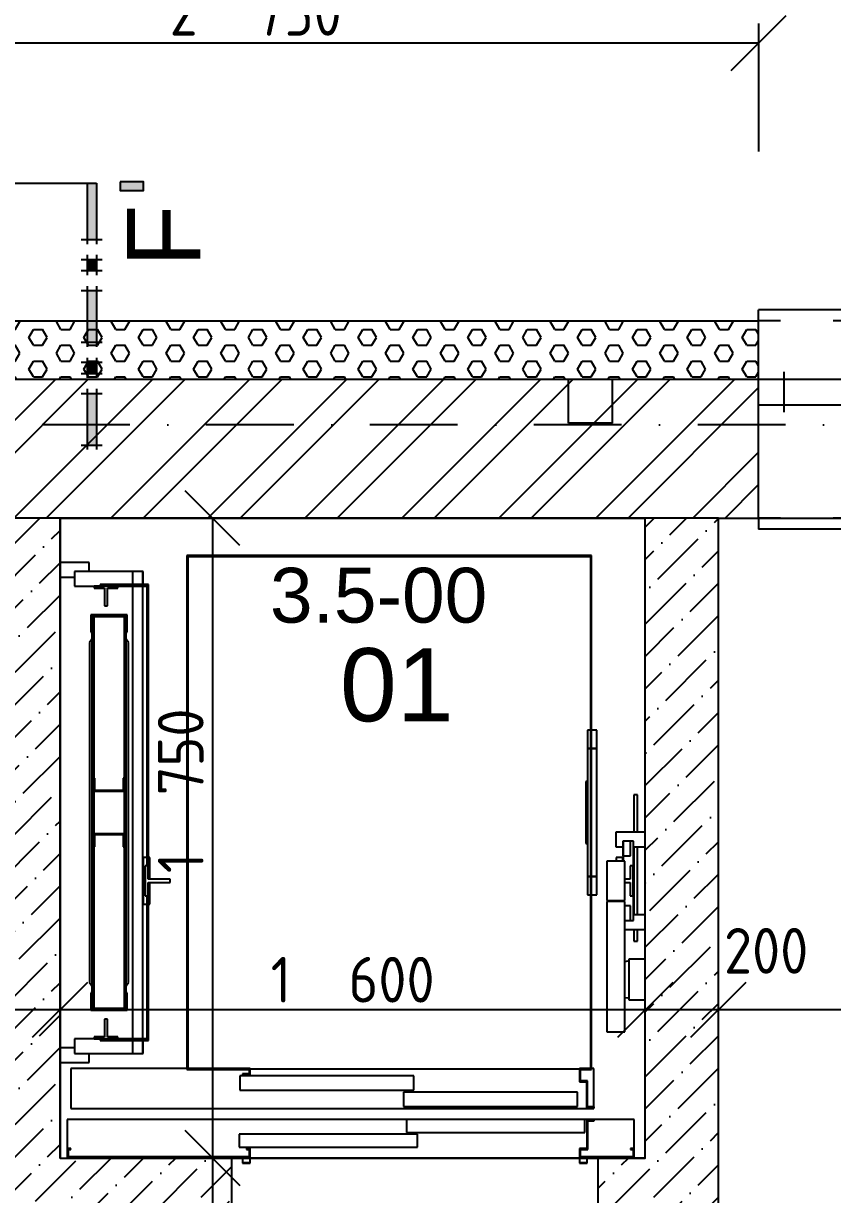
# Model space of a CAD drawing. Extents: x 4511820 to 5180432, y -1526536 to -944957.
# Drawn here: x 5152022 to 5154235, y -1112394 to -1109191 of the extents above; entities that cross this region are included whole.
import ezdxf

# ---------------------------------------------------------------- set-up
doc = ezdxf.new("R2010")
doc.units = 0
doc.header["$MEASUREMENT"] = 0
doc.linetypes.add('ACAD_ISO03W100', pattern=[30, 12, -18])
doc.linetypes.add('BODKOCIARKOVANA_3', pattern=[5.6, 3, -1.3, 0, -1.3])
doc.layers.get('0').update_dxf_attribs({"linetype": 'CONTINUOUS'})
doc.layers.get('Defpoints').update_dxf_attribs({"color": 61, "linetype": 'CONTINUOUS'})
for name, color, linetype in [('KÓTY', 4, 'CONTINUOUS'), ('MÚRY', 1, 'CONTINUOUS'), ('OKNÁ', 143, 'CONTINUOUS'), ('osi', 253, 'CONTINUOUS'), ('Plochy', 41, 'CONTINUOUS'), ('POPIS', 7, 'CONTINUOUS'), ('POZEMOK', 7, 'CONTINUOUS'), ('TENKÁ', 7, 'CONTINUOUS'), ('ŠRAFY', 82, 'CONTINUOUS')]:
    doc.layers.add(name, color=color, linetype=linetype)
doc.styles.add('ARIAL', font='arial.ttf')
doc.styles.add('styl1', font='arial.ttf')
doc.styles.add('STYLE1', font='isocp.shx')
doc.dimstyles.new('STANDARD-50', dxfattribs={"dimtxt": 125, "dimasz": 150, "dimexe": 10, "dimexo": 200, "dimgap": 20, "dimtad": 1, "dimdsep": 46, "dimlunit": 6, "dimtxsty": 'STYLE1', "dimblk1": 'OBLIQUE', "dimblk2": 'OBLIQUE', "dimsah": 1, "dimcen": 2.5, "dimse1": 1, "dimse2": 1, "dimadec": 0, "dimazin": 0, "dimtfac": 1, "dimtmove": 1, "dimatfit": 3, "dimldrblk": 'OBLIQUE', "dimfxl": 1, "dimtolj": 1, "dimtzin": 0, "dimarcsym": 0})
pattern_1 = [(45, (650911.81, 347265.67), (33.1456304, 121.533978), [156.25, -31.25, 0, -31.25])]

# ---------------------------------------------------------------- blocks, each defined once
blk = doc.blocks.new('_OBLIQUE')
at = {"color": 0, "linetype": 'ByBlock'}
blk.add_line((-0.5, -0.5), (0.5, 0.5), dxfattribs=at)
blk = doc.blocks.new('*D12458')
at = {"layer": 'Defpoints', "color": 0}
for p in [(5156282.5, -1108194.5), (5095887.5, -1110164.2), (5156282.5, -1110164.2)]:
    blk.add_point(p, dxfattribs=at)
at = {"layer": 'KÓTY', "color": 0, "lineweight": -2}
blk.add_line((5095887.5, -1108194.5), (5156282.5, -1108194.5), dxfattribs=at)
at = {"layer": 'KÓTY', "color": 0, "linetype": 'ByBlock', "lineweight": -2, "xscale": 150, "yscale": 150, "zscale": 150, "rotation": 180}
blk.add_blockref('_OBLIQUE', (5095887.5, -1108194.5), dxfattribs=at)
at = {"layer": 'KÓTY', "color": 0, "linetype": 'ByBlock', "lineweight": -2, "xscale": 150, "yscale": 150, "zscale": 150}
blk.add_blockref('_OBLIQUE', (5156282.5, -1108194.5), dxfattribs=at)
at = {"layer": 'KÓTY', "color": 0, "insert": (5126085, -1108112), "char_height": 125, "attachment_point": 5, "style": 'STYLE1'}
blk.add_mtext('\\A1;60ﾠ395', dxfattribs=at)
blk = doc.blocks.new('*D12470')
at = {"layer": 'Defpoints', "color": 0}
for p in [(5156157.5, -1107844.5), (5151417.5, -1110289.2), (5156157.5, -1110289.2)]:
    blk.add_point(p, dxfattribs=at)
at = {"layer": 'KÓTY', "color": 0, "lineweight": -2}
blk.add_line((5151417.5, -1107844.5), (5156157.5, -1107844.5), dxfattribs=at)
at = {"layer": 'KÓTY', "color": 0, "linetype": 'ByBlock', "lineweight": -2, "xscale": 150, "yscale": 150, "zscale": 150, "rotation": 180}
blk.add_blockref('_OBLIQUE', (5151417.5, -1107844.5), dxfattribs=at)
at = {"layer": 'KÓTY', "color": 0, "linetype": 'ByBlock', "lineweight": -2, "xscale": 150, "yscale": 150, "zscale": 150}
blk.add_blockref('_OBLIQUE', (5156157.5, -1107844.5), dxfattribs=at)
at = {"layer": 'KÓTY', "color": 0, "insert": (5153787.5, -1107762), "char_height": 125, "attachment_point": 5, "style": 'STYLE1'}
blk.add_mtext('\\A1;4ﾠ740', dxfattribs=at)
blk = doc.blocks.new('*D12503')
at = {"layer": 'Defpoints', "color": 0}
for p in [(5154032.5, -1108894.5), (5151907.5, -1110164.2), (5154032.5, -1110164.2)]:
    blk.add_point(p, dxfattribs=at)
at = {"layer": 'KÓTY', "color": 0, "lineweight": -2}
blk.add_line((5151907.5, -1108894.5), (5154032.5, -1108894.5), dxfattribs=at)
at = {"layer": 'KÓTY', "color": 0, "linetype": 'ByBlock', "lineweight": -2, "xscale": 150, "yscale": 150, "zscale": 150, "rotation": 180}
blk.add_blockref('_OBLIQUE', (5151907.5, -1108894.5), dxfattribs=at)
at = {"layer": 'KÓTY', "color": 0, "linetype": 'ByBlock', "lineweight": -2, "xscale": 150, "yscale": 150, "zscale": 150}
blk.add_blockref('_OBLIQUE', (5154032.5, -1108894.5), dxfattribs=at)
at = {"layer": 'KÓTY', "color": 0, "insert": (5152970, -1108812), "char_height": 125, "attachment_point": 5, "style": 'STYLE1'}
blk.add_mtext('\\A1;2ﾠ125', dxfattribs=at)
blk = doc.blocks.new('*D12504')
at = {"layer": 'Defpoints', "color": 0}
for p in [(5155532.5, -1108894.5), (5154032.5, -1110164.2), (5155532.5, -1110164.2)]:
    blk.add_point(p, dxfattribs=at)
at = {"layer": 'KÓTY', "color": 0, "lineweight": -2}
blk.add_line((5154032.5, -1108894.5), (5155532.5, -1108894.5), dxfattribs=at)
at = {"layer": 'KÓTY', "color": 0, "linetype": 'ByBlock', "lineweight": -2, "xscale": 150, "yscale": 150, "zscale": 150, "rotation": 180}
blk.add_blockref('_OBLIQUE', (5154032.5, -1108894.5), dxfattribs=at)
at = {"layer": 'KÓTY', "color": 0, "linetype": 'ByBlock', "lineweight": -2, "xscale": 150, "yscale": 150, "zscale": 150}
blk.add_blockref('_OBLIQUE', (5155532.5, -1108894.5), dxfattribs=at)
at = {"layer": 'KÓTY', "color": 0, "insert": (5154782.5, -1108812), "char_height": 125, "attachment_point": 5, "style": 'STYLE1'}
blk.add_mtext('\\A1;1ﾠ500', dxfattribs=at)
blk = doc.blocks.new('*D12507')
at = {"layer": 'Defpoints', "color": 0}
for p in [(5156282.5, -1108544.5), (5122812.5, -1110004.2), (5156282.5, -1110164.2)]:
    blk.add_point(p, dxfattribs=at)
at = {"layer": 'KÓTY', "color": 0, "lineweight": -2}
blk.add_line((5122812.5, -1108544.5), (5156282.5, -1108544.5), dxfattribs=at)
at = {"layer": 'KÓTY', "color": 0, "linetype": 'ByBlock', "lineweight": -2, "xscale": 150, "yscale": 150, "zscale": 150, "rotation": 180}
blk.add_blockref('_OBLIQUE', (5122812.5, -1108544.5), dxfattribs=at)
at = {"layer": 'KÓTY', "color": 0, "linetype": 'ByBlock', "lineweight": -2, "xscale": 150, "yscale": 150, "zscale": 150}
blk.add_blockref('_OBLIQUE', (5156282.5, -1108544.5), dxfattribs=at)
at = {"layer": 'KÓTY', "color": 0, "insert": (5139547.5, -1108462), "char_height": 125, "attachment_point": 5, "style": 'STYLE1'}
blk.add_mtext('\\A1;33ﾠ470', dxfattribs=at)
blk = doc.blocks.new('*D12606')
at = {"layer": 'Defpoints', "color": 0}
for p in [(5155902.5, -1107494.5), (5149622.5, -1110544.2), (5155902.5, -1110544.2)]:
    blk.add_point(p, dxfattribs=at)
at = {"layer": 'KÓTY', "color": 0, "lineweight": -2}
blk.add_line((5149622.5, -1107494.5), (5155902.5, -1107494.5), dxfattribs=at)
at = {"layer": 'KÓTY', "color": 0, "linetype": 'ByBlock', "lineweight": -2, "xscale": 150, "yscale": 150, "zscale": 150, "rotation": 180}
blk.add_blockref('_OBLIQUE', (5149622.5, -1107494.5), dxfattribs=at)
at = {"layer": 'KÓTY', "color": 0, "linetype": 'ByBlock', "lineweight": -2, "xscale": 150, "yscale": 150, "zscale": 150}
blk.add_blockref('_OBLIQUE', (5155902.5, -1107494.5), dxfattribs=at)
at = {"layer": 'KÓTY', "color": 0, "insert": (5152762.5, -1107412), "char_height": 125, "attachment_point": 5, "style": 'STYLE1'}
blk.add_mtext('\\A1;6ﾠ280', dxfattribs=at)
blk = doc.blocks.new('*D17478')
at = {"layer": 'Defpoints', "color": 0}
for p in [(5153922.5, -1111889), (5153922.5, -1111889), (5155902.5, -1111889)]:
    blk.add_point(p, dxfattribs=at)
at = {"layer": 'KÓTY', "color": 0, "lineweight": -2}
blk.add_line((5155902.5, -1111889), (5153922.5, -1111889), dxfattribs=at)
at = {"layer": 'KÓTY', "color": 0, "linetype": 'ByBlock', "lineweight": -2, "xscale": 150, "yscale": 150, "zscale": 150, "rotation": 180}
blk.add_blockref('_OBLIQUE', (5153922.5, -1111889), dxfattribs=at)
at = {"layer": 'KÓTY', "color": 0, "linetype": 'ByBlock', "lineweight": -2, "xscale": 150, "yscale": 150, "zscale": 150}
blk.add_blockref('_OBLIQUE', (5155902.5, -1111889), dxfattribs=at)
at = {"layer": 'KÓTY', "color": 0, "insert": (5154912.5, -1111806.5), "char_height": 125, "attachment_point": 5, "style": 'STYLE1'}
blk.add_mtext('\\A1;1ﾠ980', dxfattribs=at)
blk = doc.blocks.new('*D17479')
at = {"layer": 'Defpoints', "color": 0}
for p in [(5153722.5, -1111889), (5153722.5, -1111889), (5153922.5, -1111889)]:
    blk.add_point(p, dxfattribs=at)
at = {"layer": 'KÓTY', "color": 0, "lineweight": -2}
blk.add_line((5153922.5, -1111889), (5153722.5, -1111889), dxfattribs=at)
at = {"layer": 'KÓTY', "color": 0, "linetype": 'ByBlock', "lineweight": -2, "xscale": 150, "yscale": 150, "zscale": 150, "rotation": 180}
blk.add_blockref('_OBLIQUE', (5153722.5, -1111889), dxfattribs=at)
at = {"layer": 'KÓTY', "color": 0, "linetype": 'ByBlock', "lineweight": -2, "xscale": 150, "yscale": 150, "zscale": 150}
blk.add_blockref('_OBLIQUE', (5153922.5, -1111889), dxfattribs=at)
at = {"layer": 'KÓTY', "color": 0, "insert": (5154053, -1111727.5), "char_height": 125, "attachment_point": 5, "style": 'STYLE1'}
blk.add_mtext('\\A1;200', dxfattribs=at)
blk = doc.blocks.new('*D17480')
at = {"layer": 'Defpoints', "color": 0}
for p in [(5152122.5, -1111889), (5152122.5, -1111889), (5153722.5, -1111889)]:
    blk.add_point(p, dxfattribs=at)
at = {"layer": 'KÓTY', "color": 0, "lineweight": -2}
blk.add_line((5153722.5, -1111889), (5152122.5, -1111889), dxfattribs=at)
at = {"layer": 'KÓTY', "color": 0, "linetype": 'ByBlock', "lineweight": -2, "xscale": 150, "yscale": 150, "zscale": 150, "rotation": 180}
blk.add_blockref('_OBLIQUE', (5152122.5, -1111889), dxfattribs=at)
at = {"layer": 'KÓTY', "color": 0, "linetype": 'ByBlock', "lineweight": -2, "xscale": 150, "yscale": 150, "zscale": 150}
blk.add_blockref('_OBLIQUE', (5153722.5, -1111889), dxfattribs=at)
at = {"layer": 'KÓTY', "color": 0, "insert": (5152922.5, -1111806.5), "char_height": 125, "attachment_point": 5, "style": 'STYLE1'}
blk.add_mtext('\\A1;1ﾠ600', dxfattribs=at)
blk = doc.blocks.new('*D17481')
at = {"layer": 'Defpoints', "color": 0}
for p in [(5151922.5, -1111889), (5151922.5, -1111889), (5152122.5, -1111889)]:
    blk.add_point(p, dxfattribs=at)
at = {"layer": 'KÓTY', "color": 0, "lineweight": -2}
blk.add_line((5152122.5, -1111889), (5151922.5, -1111889), dxfattribs=at)
at = {"layer": 'KÓTY', "color": 0, "linetype": 'ByBlock', "lineweight": -2, "xscale": 150, "yscale": 150, "zscale": 150, "rotation": 180}
blk.add_blockref('_OBLIQUE', (5151922.5, -1111889), dxfattribs=at)
at = {"layer": 'KÓTY', "color": 0, "linetype": 'ByBlock', "lineweight": -2, "xscale": 150, "yscale": 150, "zscale": 150}
blk.add_blockref('_OBLIQUE', (5152122.5, -1111889), dxfattribs=at)
at = {"layer": 'KÓTY', "color": 0, "insert": (5151781, -1111773), "char_height": 125, "attachment_point": 5, "style": 'STYLE1'}
blk.add_mtext('\\A1;200', dxfattribs=at)
blk = doc.blocks.new('*D17964')
at = {"layer": 'Defpoints', "color": 0}
for p in [(5152312.5, -1110544.2), (5152312.5, -1112294.2), (5152539.5, -1112294.2)]:
    blk.add_point(p, dxfattribs=at)
at = {"layer": 'KÓTY', "color": 0, "lineweight": -2}
blk.add_line((5152539.5, -1110544.2), (5152539.5, -1112294.2), dxfattribs=at)
at = {"layer": 'KÓTY', "color": 0, "linetype": 'ByBlock', "lineweight": -2, "xscale": 150, "yscale": 150, "zscale": 150}
for p, rotation in [((5152539.5, -1110544.2), 90), ((5152539.5, -1112294.2), 270)]:
    blk.add_blockref('_OBLIQUE', p, dxfattribs=dict(at, rotation=rotation))
at = {"layer": 'KÓTY', "color": 0, "insert": (5152452.5, -1111290), "char_height": 125, "attachment_point": 5, "rotation": 90, "style": 'STYLE1'}
blk.add_mtext('\\A1;1ﾠ750', dxfattribs=at)
blk = doc.blocks.new('*D17965')
at = {"layer": 'Defpoints', "color": 0}
for p in [(5152312.5, -1112294.2), (5152312.5, -1112494.2), (5152539.5, -1112494.2)]:
    blk.add_point(p, dxfattribs=at)
at = {"layer": 'KÓTY', "color": 0, "lineweight": -2}
blk.add_line((5152539.5, -1112294.2), (5152539.5, -1112494.2), dxfattribs=at)
at = {"layer": 'KÓTY', "color": 0, "linetype": 'ByBlock', "lineweight": -2, "xscale": 150, "yscale": 150, "zscale": 150}
for p, rotation in [((5152539.5, -1112294.2), 90), ((5152539.5, -1112494.2), 270)]:
    blk.add_blockref('_OBLIQUE', p, dxfattribs=dict(at, rotation=rotation))
at = {"layer": 'KÓTY', "color": 0, "insert": (5152427.5, -1112644), "char_height": 125, "attachment_point": 5, "rotation": 90, "style": 'STYLE1'}
blk.add_mtext('\\A1;200', dxfattribs=at)
blk = doc.blocks.new('*D45417')
at = {"layer": 'Defpoints', "color": 0}
for p in [(5154032.5, -1109244.5), (5151282.5, -1110164.2), (5154032.5, -1110164.2)]:
    blk.add_point(p, dxfattribs=at)
at = {"layer": 'KÓTY', "color": 0, "lineweight": -2}
blk.add_line((5151282.5, -1109244.5), (5154032.5, -1109244.5), dxfattribs=at)
at = {"layer": 'KÓTY', "color": 0, "linetype": 'ByBlock', "lineweight": -2, "xscale": 150, "yscale": 150, "zscale": 150, "rotation": 180}
blk.add_blockref('_OBLIQUE', (5151282.5, -1109244.5), dxfattribs=at)
at = {"layer": 'KÓTY', "color": 0, "linetype": 'ByBlock', "lineweight": -2, "xscale": 150, "yscale": 150, "zscale": 150}
blk.add_blockref('_OBLIQUE', (5154032.5, -1109244.5), dxfattribs=at)
at = {"layer": 'KÓTY', "color": 0, "insert": (5152657.5, -1109162), "char_height": 125, "attachment_point": 5, "style": 'STYLE1'}
blk.add_mtext('\\A1;2ﾠ750', dxfattribs=at)

msp = doc.modelspace()

# ---------------------------------------------------------------- hatches: boundary and pattern name
at = {"layer": 'TENKÁ'}
h = msp.add_hatch(color=256, dxfattribs=at)
h.dxf.hatch_style = 1
h.paths.add_polyline_path([(5152222.5, -1109781.874), (5152222.5, -1109628.249), (5152196.625, -1109628.249), (5152196.625, -1109781.874)])
h = msp.add_hatch(color=256, dxfattribs=at)
h.dxf.hatch_style = 1
h.paths.add_polyline_path([(5152222.5, -1109781.874), (5152222.5, -1109628.249), (5152196.625, -1109628.249), (5152196.625, -1109781.874)])
h = msp.add_hatch(color=256, dxfattribs=at)
h.dxf.hatch_style = 1
h.paths.add_polyline_path([(5152287.375, -1109647.624), (5152351, -1109647.624), (5152351, -1109623.999), (5152287.375, -1109623.999)])
h = msp.add_hatch(color=256, dxfattribs=at)
h.dxf.hatch_style = 1
h.paths.add_polyline_path([(5152287.375, -1109647.624), (5152351, -1109647.624), (5152351, -1109623.999), (5152287.375, -1109623.999)])
h = msp.add_hatch(color=256, dxfattribs=at)
h.dxf.hatch_style = 1
h.paths.add_polyline_path([(5152222.5, -1109836.749), (5152196.625, -1109836.749), (5152196.625, -1109866.999), (5152222.5, -1109866.999)])
h = msp.add_hatch(color=256, dxfattribs=at)
h.dxf.hatch_style = 1
h.paths.add_polyline_path([(5152222.5, -1109836.749), (5152196.625, -1109836.749), (5152196.625, -1109866.999), (5152222.5, -1109866.999)])
h = msp.add_hatch(color=256, dxfattribs=at)
h.dxf.hatch_style = 1
h.paths.add_polyline_path([(5152222.5, -1110062.999), (5152222.5, -1109921.874), (5152196.625, -1109921.874), (5152196.625, -1110062.999)])
h = msp.add_hatch(color=256, dxfattribs=at)
h.dxf.hatch_style = 1
h.paths.add_polyline_path([(5152222.5, -1110062.999), (5152222.5, -1109921.874), (5152196.625, -1109921.874), (5152196.625, -1110062.999)])
h = msp.add_hatch(color=256, dxfattribs=at)
h.dxf.hatch_style = 1
h.paths.add_polyline_path([(5152222.5, -1110117.874), (5152196.625, -1110117.874), (5152196.625, -1110148.124), (5152222.5, -1110148.124)])
h = msp.add_hatch(color=256, dxfattribs=at)
h.dxf.hatch_style = 1
h.paths.add_polyline_path([(5152222.5, -1110117.874), (5152196.625, -1110117.874), (5152196.625, -1110148.124), (5152222.5, -1110148.124)])
h = msp.add_hatch(color=256, dxfattribs=at)
h.dxf.hatch_style = 1
h.paths.add_polyline_path([(5152222.5, -1110202.999), (5152196.625, -1110202.999), (5152196.625, -1110344.124), (5152222.5, -1110344.124)])
h = msp.add_hatch(color=256, dxfattribs=at)
h.dxf.hatch_style = 1
h.paths.add_polyline_path([(5152222.5, -1110202.999), (5152196.625, -1110202.999), (5152196.625, -1110344.124), (5152222.5, -1110344.124)])
at = {"layer": 'ŠRAFY'}
h = msp.add_hatch(dxfattribs=at)
h.set_pattern_fill('HEX', color=256, scale=200)
h.paths.add_polyline_path([(5151907.5, -1110164.191), (5153512.5, -1110164.191), (5153632.5, -1110164.191), (5154032.5, -1110164.191), (5154032.5, -1110004.191), (5151907.5, -1110004.191)])
h = msp.add_hatch(dxfattribs=at)
h.set_pattern_fill('ANSI32', color=256, scale=500)
h.set_pattern_definition([(45, (584112, 91563.12), (-132.5825215, 132.5825215), []), (45, (584200.39, 91563.12), (-132.5825215, 132.5825215), [])])
h.paths.add_polyline_path([(5151922.5, -1110544.191), (5152122.5, -1110544.191), (5153722.5, -1110544.191), (5153922.5, -1110544.191), (5154032.5, -1110544.191), (5154032.5, -1110234.191), (5154032.5, -1110164.191), (5151907.5, -1110164.191), (5151907.5, -1110234.191), (5151907.5, -1110544.191)])
h = msp.add_hatch(dxfattribs=at)
h.set_pattern_fill('ANSI36', color=256, scale=500)
h.set_pattern_definition(pattern_1)
h.paths.add_polyline_path([(5152592.5, -1112494.191), (5152592.5, -1112294.191), (5152142.5, -1112294.191), (5152122.5, -1112294.191), (5152122.5, -1112033.191), (5152122.5, -1111993.191), (5152122.5, -1110705.191), (5152122.5, -1110665.191), (5152122.5, -1110544.191), (5151922.5, -1110544.191), (5151922.5, -1111644.191), (5151922.5, -1111924.191), (5151922.5, -1112204.191), (5151922.5, -1112233.799), (5151922.5, -1112268.44), (5151922.5, -1112484.191), (5151922.5, -1112764.191), (5151922.5, -1113044.191), (5151922.5, -1113324.191), (5151922.5, -1113604.191), (5151922.5, -1113794.191), (5152122.5, -1113794.191), (5152122.5, -1112494.191)])
h = msp.add_hatch(dxfattribs=at)
h.set_pattern_fill('ANSI36', color=256, scale=500)
h.set_pattern_definition(pattern_1)
h.paths.add_polyline_path([(5153592.5, -1112294.191), (5153592.5, -1112494.191), (5153922.5, -1112494.191), (5153922.5, -1110544.191), (5153722.5, -1110544.191), (5153722.5, -1111402.941), (5153722.5, -1111442.941), (5153722.5, -1111629.441), (5153722.5, -1111669.441), (5153722.5, -1111750.691), (5153722.5, -1111861.691), (5153722.5, -1112294.191), (5153692.5, -1112294.191)])

# ---------------------------------------------------------------- linework, layer by layer
at = {"layer": 'KÓTY', "ltscale": 0.25}
msp.add_line((5154032.5, -1109191.097), (5154032.5, -1109541.097), dxfattribs=at)
at = {"layer": 'MÚRY'}
for p, q in [((5151907.5, -1110004.191), (5154032.5, -1110004.191)), ((5154032.5, -1110544.191), (5154032.5, -1110004.191)), ((5152122.5, -1110544.191), (5153722.5, -1110544.191)), ((5152122.5, -1110544.191), (5153722.5, -1110544.191)), ((5152122.5, -1112294.191), (5152122.5, -1110544.191)), ((5153722.5, -1112294.191), (5153722.5, -1110544.191)), ((5153722.5, -1111402.941), (5153722.5, -1110544.191)), ((5153922.5, -1110544.191), (5154032.5, -1110544.191)), ((5153922.5, -1112494.191), (5153922.5, -1110544.191)), ((5152122.5, -1112294.191), (5152592.5, -1112294.191)), ((5152592.5, -1112494.191), (5152592.5, -1112294.191)), ((5153722.5, -1112294.191), (5153592.5, -1112294.191)), ((5153592.5, -1112294.191), (5153592.5, -1112494.191))]:
    msp.add_line(p, q, dxfattribs=at)
at = {"layer": 'OKNÁ', "ltscale": 0.25}
for p, q in [((5154102.5, -1110254.191), (5154102.5, -1110144.191)), ((5154102.5, -1110254.191), (5154102.5, -1110144.191)), ((5154032.5, -1110164.191), (5155532.5, -1110164.191)), ((5154032.5, -1110234.191), (5155532.5, -1110234.191))]:
    msp.add_line(p, q, dxfattribs=at)
at = {"layer": 'osi', "linetype": 'BODKOCIARKOVANA_3', "ltscale": 80}
msp.add_line((5157242.5, -1110289.191), (5093572.5, -1110289.191), dxfattribs=at)
at = {"layer": 'Plochy'}
for points in [[(5149272.5, -1116824.191), (5149272.5, -1121114.191), (5147672.5, -1121114.191), (5147672.5, -1115254.191), (5149622.5, -1115254.191), (5149622.5, -1113604.191), (5151922.5, -1113604.191), (5151922.5, -1113794.191), (5152122.5, -1113794.191), (5152122.5, -1112494.191), (5153922.5, -1112494.191), (5153922.5, -1110544.191), (5155902.5, -1110544.191), (5155902.5, -1114824.191), (5153787.5, -1114824.191), (5153787.5, -1116824.191)], [(5153722.5, -1110544.191), (5152122.5, -1110544.191), (5152122.5, -1112294.191), (5153722.5, -1112294.191)]]:
    msp.add_lwpolyline(points, close=True, dxfattribs=at)
at = {"layer": 'POZEMOK'}
for p, q in [((5152202.5, -1110665.191), (5152122.5, -1110665.191)), ((5152202.5, -1110690.191), (5152202.5, -1110665.191)), ((5152162.5, -1110690.191), (5152162.5, -1110730.191)), ((5152350.25, -1110690.191), (5152162.5, -1110690.191)), ((5152349.25, -1110690.191), (5152320.25, -1110690.191)), ((5152320.25, -1110690.191), (5152320.25, -1110725.191)), ((5152349.25, -1110725.191), (5152349.25, -1110690.191)), ((5152350.25, -1110725.191), (5152350.25, -1110690.191)), ((5152122.5, -1110705.191), (5152162.5, -1110705.191)), ((5152162.5, -1110730.191), (5152232.5, -1110730.191)), ((5152215.75, -1110730.191), (5152215.75, -1110735.991)), ((5152280.75, -1110730.191), (5152215.75, -1110730.191)), ((5152215.75, -1110735.991), (5152244.25, -1110735.991)), ((5152232.5, -1110725.191), (5152232.5, -1110730.191)), ((5152364.5, -1110725.191), (5152232.5, -1110725.191)), ((5152232.5, -1110730.191), (5152364.5, -1110730.191)), ((5152244.25, -1110735.991), (5152244.25, -1110784.191)), ((5152252.25, -1110784.191), (5152252.25, -1110735.991)), ((5152252.25, -1110735.991), (5152280.75, -1110735.991)), ((5152280.75, -1110735.991), (5152280.75, -1110730.191)), ((5152320.25, -1110730.191), (5152320.25, -1111968.191)), ((5152349.25, -1111968.191), (5152349.25, -1110730.191)), ((5152364.5, -1110730.191), (5152359.5, -1110730.191)), ((5152359.5, -1110730.191), (5152359.5, -1111495.191)), ((5152364.5, -1110730.191), (5152364.5, -1110725.191)), ((5152364.5, -1111531.691), (5152364.5, -1110730.191)), ((5152244.25, -1110784.191), (5152252.25, -1110784.191)), ((5152306.5, -1110808.191), (5152206.5, -1110808.191)), ((5152206.5, -1110808.191), (5152206.5, -1110856.191)), ((5152209.5, -1110811.191), (5152209.5, -1110814.191)), ((5152209.5, -1110811.191), (5152209.5, -1110814.191)), ((5152209.5, -1110811.191), (5152303.5, -1110811.191)), ((5152209.5, -1110856.191), (5152209.5, -1110811.191)), ((5152215.5, -1110814.191), (5152209.5, -1110814.191)), ((5152209.5, -1110814.191), (5152209.5, -1111256.691)), ((5152215.5, -1110814.191), (5152215.5, -1110811.191)), ((5152215.5, -1110814.191), (5152215.5, -1110811.191)), ((5152297.5, -1110814.191), (5152215.5, -1110814.191)), ((5152215.5, -1111256.691), (5152215.5, -1110814.191)), ((5152218, -1110814.191), (5152218, -1110811.191)), ((5152218, -1110811.191), (5152218, -1110814.191)), ((5152295, -1110814.191), (5152295, -1110811.191)), ((5152295, -1110811.191), (5152295, -1110814.191)), ((5152303.5, -1110814.191), (5152297.5, -1110814.191)), ((5152297.5, -1110814.191), (5152297.5, -1111256.691)), ((5152298, -1110814.191), (5152298, -1110811.191)), ((5152303.5, -1110811.191), (5152303.5, -1110856.191)), ((5152303.5, -1111256.691), (5152303.5, -1110814.191)), ((5152306.5, -1110856.191), (5152306.5, -1110808.191)), ((5152206.5, -1110856.191), (5152209.5, -1110856.191)), ((5152303.5, -1110856.191), (5152306.5, -1110856.191)), ((5152209.5, -1110875.191), (5152203.5, -1110884.191)), ((5152203.5, -1110884.191), (5152203.5, -1111814.191)), ((5152309.5, -1110884.191), (5152303.5, -1110875.191)), ((5152309.5, -1111814.191), (5152309.5, -1110884.191)), ((5153565, -1111124.191), (5153565, -1111174.191)), ((5153572.5, -1111124.191), (5153565, -1111124.191)), ((5153590, -1111124.191), (5153575.5, -1111124.191)), ((5153590, -1111174.191), (5153590, -1111124.191)), ((5153565, -1111174.191), (5153565, -1111524.191)), ((5153572.5, -1111174.191), (5153565, -1111174.191)), ((5153565, -1111174.191), (5153572.5, -1111174.191)), ((5153590, -1111174.191), (5153575.5, -1111174.191)), ((5153575.5, -1111174.191), (5153590, -1111174.191)), ((5153590, -1111524.191), (5153590, -1111174.191)), ((5152215.5, -1111256.691), (5152209.5, -1111256.691)), ((5152209.5, -1111256.691), (5152209.5, -1111290.691)), ((5152215.5, -1111255.691), (5152215.5, -1111290.691)), ((5152217.5, -1111255.691), (5152215.5, -1111255.691)), ((5152215.5, -1111290.691), (5152215.5, -1111256.691)), ((5152217.5, -1111288.691), (5152217.5, -1111255.691)), ((5152295.5, -1111255.691), (5152295.5, -1111288.691)), ((5152297.5, -1111255.691), (5152295.5, -1111255.691)), ((5152297.5, -1111290.691), (5152297.5, -1111255.691)), ((5152303.5, -1111256.691), (5152297.5, -1111256.691)), ((5152297.5, -1111256.691), (5152297.5, -1111290.691)), ((5152303.5, -1111290.691), (5152303.5, -1111256.691)), ((5153560, -1111264.191), (5153560, -1111274.191)), ((5153565, -1111264.191), (5153560, -1111264.191)), ((5153560, -1111274.191), (5153560, -1111424.191)), ((5153565, -1111274.191), (5153560, -1111274.191)), ((5153565, -1111274.191), (5153565, -1111264.191)), ((5153565, -1111424.191), (5153565, -1111274.191)), ((5152209.5, -1111290.691), (5152215.5, -1111290.691)), ((5152209.5, -1111290.691), (5152209.5, -1111407.691)), ((5152215.5, -1111290.691), (5152297.5, -1111290.691)), ((5152215.5, -1111407.691), (5152215.5, -1111290.691)), ((5152295.5, -1111288.691), (5152217.5, -1111288.691)), ((5152297.5, -1111290.691), (5152297.5, -1111407.691)), ((5152297.5, -1111290.691), (5152303.5, -1111290.691)), ((5152303.5, -1111407.691), (5152303.5, -1111290.691)), ((5153701.625, -1111301.191), (5153691.625, -1111301.191)), ((5153691.625, -1111301.191), (5153691.625, -1111402.941)), ((5153701.625, -1111402.941), (5153701.625, -1111301.191)), ((5152215.5, -1111407.691), (5152209.5, -1111407.691)), ((5152209.5, -1111407.691), (5152209.5, -1111441.691)), ((5152215.5, -1111441.691), (5152215.5, -1111407.691)), ((5152215.5, -1111407.691), (5152215.5, -1111442.691)), ((5152297.5, -1111407.691), (5152215.5, -1111407.691)), ((5152303.5, -1111407.691), (5152297.5, -1111407.691)), ((5152297.5, -1111407.691), (5152297.5, -1111441.691)), ((5152297.5, -1111442.691), (5152297.5, -1111407.691)), ((5152303.5, -1111441.691), (5152303.5, -1111407.691)), ((5153722.5, -1111402.941), (5153642.5, -1111402.941)), ((5153642.5, -1111402.941), (5153642.5, -1111442.941)), ((5152217.5, -1111442.691), (5152217.5, -1111409.691)), ((5152217.5, -1111409.691), (5152295.5, -1111409.691)), ((5152295.5, -1111409.691), (5152295.5, -1111442.691)), ((5153560, -1111424.191), (5153560, -1111434.191)), ((5153560, -1111424.191), (5153565, -1111424.191)), ((5153560, -1111434.191), (5153565, -1111434.191)), ((5153565, -1111434.191), (5153565, -1111424.191)), ((5153682.5, -1111427.941), (5153660.75, -1111427.941)), ((5153660.75, -1111427.941), (5153660.75, -1111467.941)), ((5153690.75, -1111427.941), (5153661.75, -1111427.941)), ((5153661.75, -1111427.941), (5153661.75, -1111482.191)), ((5153682.5, -1111467.941), (5153682.5, -1111427.941)), ((5153690.75, -1111644.441), (5153690.75, -1111427.941)), ((5152209.5, -1111441.691), (5152215.5, -1111441.691)), ((5152209.5, -1111441.691), (5152209.5, -1111884.191)), ((5152215.5, -1111884.191), (5152215.5, -1111441.691)), ((5152215.5, -1111442.691), (5152217.5, -1111442.691)), ((5152295.5, -1111442.691), (5152297.5, -1111442.691)), ((5152297.5, -1111441.691), (5152303.5, -1111441.691)), ((5152297.5, -1111441.691), (5152297.5, -1111884.191)), ((5152303.5, -1111884.191), (5152303.5, -1111441.691)), ((5152359.5, -1111472.191), (5152350.25, -1111472.191)), ((5152350.25, -1111472.191), (5152350.25, -1111600.191)), ((5152368.25, -1111472.191), (5152364.5, -1111472.191)), ((5152368.25, -1111531.691), (5152368.25, -1111472.191)), ((5153642.5, -1111442.941), (5153660.75, -1111442.941)), ((5153660.75, -1111472.191), (5153642.75, -1111472.191)), ((5153642.75, -1111472.191), (5153642.75, -1111482.191)), ((5153660.75, -1111467.941), (5153682.5, -1111467.941)), ((5153660.75, -1111482.191), (5153660.75, -1111472.191)), ((5153690.75, -1111442.941), (5153722.5, -1111442.941)), ((5153691.625, -1111442.941), (5153691.625, -1111629.441)), ((5153701.625, -1111629.441), (5153701.625, -1111442.941)), ((5152363.5, -1111495.191), (5152355.25, -1111495.191)), ((5152355.25, -1111495.191), (5152355.25, -1111577.191)), ((5152363.5, -1111531.691), (5152363.5, -1111495.191)), ((5153667, -1111482.191), (5153617, -1111482.191)), ((5153617, -1111482.191), (5153617, -1111590.191)), ((5153667, -1111590.191), (5153667, -1111482.191)), ((5153689.75, -1111495.191), (5153681.5, -1111495.191)), ((5153681.5, -1111495.191), (5153681.5, -1111531.691)), ((5153689.75, -1111577.191), (5153689.75, -1111495.191)), ((5152423.5, -1111531.691), (5152363.5, -1111531.691)), ((5152423.5, -1111540.691), (5152423.5, -1111531.691)), ((5153565, -1111524.191), (5153565, -1111574.191)), ((5153572.5, -1111524.191), (5153565, -1111524.191)), ((5153565, -1111524.191), (5153572.5, -1111524.191)), ((5153590, -1111524.191), (5153575.5, -1111524.191)), ((5153575.5, -1111524.191), (5153590, -1111524.191)), ((5153590, -1111574.191), (5153590, -1111524.191)), ((5153681.5, -1111531.691), (5153667, -1111531.691)), ((5152363.5, -1111540.691), (5152423.5, -1111540.691)), ((5152363.5, -1111577.191), (5152363.5, -1111540.691)), ((5152364.5, -1111968.191), (5152364.5, -1111540.691)), ((5152368.25, -1111600.191), (5152368.25, -1111540.691)), ((5153667, -1111540.691), (5153681.5, -1111540.691)), ((5153681.5, -1111540.691), (5153681.5, -1111577.191)), ((5153691.625, -1111564.191), (5153690.75, -1111564.191)), ((5153691.625, -1111584.191), (5153691.625, -1111564.191)), ((5152350.25, -1111600.191), (5152359.5, -1111600.191)), ((5152355.25, -1111577.191), (5152363.5, -1111577.191)), ((5152359.5, -1111577.191), (5152359.5, -1111968.191)), ((5152364.5, -1111600.191), (5152368.25, -1111600.191)), ((5153565, -1111574.191), (5153572.5, -1111574.191)), ((5153575.5, -1111574.191), (5153590, -1111574.191)), ((5153617, -1111590.191), (5153667, -1111590.191)), ((5153667, -1111592.191), (5153617, -1111592.191)), ((5153617, -1111592.191), (5153617, -1111949.191)), ((5153620.625, -1111590.191), (5153620.625, -1111592.191)), ((5153625.625, -1111592.191), (5153625.625, -1111590.191)), ((5153636.625, -1111590.191), (5153636.625, -1111592.191)), ((5153641.625, -1111590.191), (5153641.625, -1111592.191)), ((5153642.75, -1111590.191), (5153642.75, -1111592.191)), ((5153660.75, -1111592.191), (5153660.75, -1111590.191)), ((5153661.75, -1111590.191), (5153661.75, -1111592.191)), ((5153667, -1111949.191), (5153667, -1111592.191)), ((5153681.5, -1111577.191), (5153689.75, -1111577.191)), ((5153690.75, -1111584.191), (5153691.625, -1111584.191)), ((5153682.5, -1111604.441), (5153667, -1111604.441)), ((5153682.5, -1111644.441), (5153682.5, -1111604.441)), ((5153691.625, -1111624.191), (5153690.75, -1111624.191)), ((5153722.5, -1111629.441), (5153690.75, -1111629.441)), ((5153691.625, -1111629.441), (5153691.625, -1111624.191)), ((5153667, -1111644.441), (5153690.75, -1111644.441)), ((5153667, -1111644.441), (5153682.5, -1111644.441)), ((5153667, -1111669.441), (5153722.5, -1111669.441)), ((5153691.625, -1111669.441), (5153691.625, -1111701.191)), ((5153701.625, -1111701.191), (5153701.625, -1111669.441)), ((5153691.625, -1111701.191), (5153701.625, -1111701.191)), ((5153673.5, -1111756.191), (5153667, -1111757.484)), ((5153677.5, -1111756.987), (5153673.5, -1111756.191)), ((5153722.5, -1111750.691), (5153677.5, -1111750.691)), ((5153677.5, -1111750.691), (5153677.5, -1111861.691)), ((5152203.5, -1111814.191), (5152209.5, -1111823.191)), ((5152303.5, -1111823.191), (5152309.5, -1111814.191)), ((5152209.5, -1111842.191), (5152206.5, -1111842.191)), ((5152206.5, -1111842.191), (5152206.5, -1111890.191)), ((5152209.5, -1111887.191), (5152209.5, -1111842.191)), ((5152306.5, -1111842.191), (5152303.5, -1111842.191)), ((5152303.5, -1111842.191), (5152303.5, -1111887.191)), ((5152306.5, -1111890.191), (5152306.5, -1111842.191)), ((5153667, -1111854.898), (5153673.5, -1111856.191)), ((5153673.5, -1111856.191), (5153677.5, -1111855.396)), ((5152209.5, -1111884.191), (5152209.5, -1111887.191)), ((5152209.5, -1111884.191), (5152209.5, -1111887.191)), ((5152209.5, -1111884.191), (5152215.5, -1111884.191)), ((5152303.5, -1111887.191), (5152209.5, -1111887.191)), ((5152215.5, -1111887.191), (5152215.5, -1111884.191)), ((5152215.5, -1111887.191), (5152215.5, -1111884.191)), ((5152215.5, -1111884.191), (5152297.5, -1111884.191)), ((5152218, -1111887.191), (5152218, -1111884.191)), ((5152218, -1111884.191), (5152218, -1111887.191)), ((5152295, -1111887.191), (5152295, -1111884.191)), ((5152295, -1111884.191), (5152295, -1111887.191)), ((5152297.5, -1111884.191), (5152303.5, -1111884.191)), ((5152298, -1111887.191), (5152298, -1111884.191)), ((5153677.5, -1111861.691), (5153722.5, -1111861.691)), ((5152206.5, -1111890.191), (5152306.5, -1111890.191)), ((5152252.25, -1111914.191), (5152244.25, -1111914.191)), ((5152244.25, -1111914.191), (5152244.25, -1111962.391)), ((5152252.25, -1111962.391), (5152252.25, -1111914.191)), ((5153617, -1111949.191), (5153667, -1111949.191)), ((5152162.5, -1111968.191), (5152162.5, -1112008.191)), ((5152232.5, -1111968.191), (5152162.5, -1111968.191)), ((5152244.25, -1111962.391), (5152215.75, -1111962.391)), ((5152215.75, -1111962.391), (5152215.75, -1111968.191)), ((5152215.75, -1111968.191), (5152280.75, -1111968.191)), ((5152232.5, -1111968.191), (5152232.5, -1111973.191)), ((5152364.5, -1111968.191), (5152232.5, -1111968.191)), ((5152232.5, -1111973.191), (5152364.5, -1111973.191)), ((5152280.75, -1111962.391), (5152252.25, -1111962.391)), ((5152280.75, -1111968.191), (5152280.75, -1111962.391)), ((5152320.25, -1111973.191), (5152320.25, -1112008.191)), ((5152349.25, -1112008.191), (5152349.25, -1111973.191)), ((5152350.25, -1112008.191), (5152350.25, -1111973.191)), ((5152359.5, -1111968.191), (5152364.5, -1111968.191)), ((5152364.5, -1111973.191), (5152364.5, -1111968.191)), ((5152162.5, -1111993.191), (5152122.5, -1111993.191)), ((5152162.5, -1112008.191), (5152350.25, -1112008.191)), ((5152202.5, -1112033.191), (5152202.5, -1112008.191)), ((5152320.25, -1112008.191), (5152349.25, -1112008.191)), ((5152122.5, -1112033.191), (5152202.5, -1112033.191)), ((5152469.5, -1112049.191), (5152152.5, -1112049.191)), ((5152152.5, -1112049.191), (5152152.5, -1112159.191)), ((5153581.5, -1112049.191), (5153575.5, -1112049.191)), ((5153581.5, -1112154.191), (5153581.5, -1112049.191)), ((5152642.5, -1112050.691), (5153542.5, -1112050.691)), ((5152152.5, -1112159.191), (5153581.5, -1112159.191)), ((5153581.5, -1112159.191), (5153581.5, -1112157.191)), ((5153070.05, -1112189.191), (5152142.5, -1112189.191)), ((5152142.5, -1112189.191), (5152142.5, -1112268.191)), ((5153562.5, -1112189.191), (5153557.45, -1112189.191)), ((5153582.5, -1112189.191), (5153562.5, -1112189.191)), ((5153562.5, -1112189.191), (5153562.5, -1112268.191)), ((5153565.5, -1112192.191), (5153582.5, -1112192.191)), ((5153565.5, -1112271.191), (5153565.5, -1112192.191)), ((5153692.5, -1112189.191), (5153582.5, -1112189.191)), ((5153582.5, -1112192.191), (5153582.5, -1112189.191)), ((5153692.5, -1112268.191), (5153692.5, -1112189.191)), ((5152142.5, -1112268.191), (5152142.5, -1112294.191)), ((5152152.5, -1112268.191), (5152142.5, -1112268.191)), ((5152145.5, -1112291.191), (5152145.5, -1112271.191)), ((5152145.5, -1112271.191), (5152152.5, -1112271.191)), ((5152152.5, -1112271.191), (5152152.5, -1112268.191)), ((5152642.5, -1112268.191), (5152632.5, -1112268.191)), ((5152632.5, -1112268.191), (5152632.5, -1112271.191)), ((5152632.5, -1112271.191), (5152639.5, -1112271.191)), ((5152639.5, -1112271.191), (5152639.5, -1112291.191)), ((5152642.5, -1112294.191), (5152642.5, -1112268.191)), ((5153542.5, -1112268.191), (5153542.5, -1112294.191)), ((5153562.5, -1112268.191), (5153542.5, -1112268.191)), ((5153545.5, -1112291.191), (5153545.5, -1112271.191)), ((5153545.5, -1112271.191), (5153565.5, -1112271.191)), ((5153692.5, -1112268.191), (5153682.5, -1112268.191)), ((5153682.5, -1112268.191), (5153682.5, -1112271.191)), ((5153682.5, -1112271.191), (5153689.5, -1112271.191)), ((5153689.5, -1112271.191), (5153689.5, -1112291.191)), ((5153692.5, -1112294.191), (5153692.5, -1112268.191)), ((5152639.5, -1112291.191), (5152145.5, -1112291.191)), ((5152621.5, -1112294.191), (5152592.5, -1112294.191)), ((5152621.5, -1112294.191), (5152621.5, -1112308.691)), ((5152622.5, -1112307.691), (5152622.5, -1112294.691)), ((5152622.5, -1112294.691), (5152627, -1112294.691)), ((5152627, -1112294.691), (5152627, -1112294.191)), ((5152637, -1112294.191), (5152627, -1112294.191)), ((5152637, -1112294.191), (5152637, -1112294.691)), ((5152637, -1112294.691), (5152641.5, -1112294.691)), ((5152641.5, -1112294.691), (5152641.5, -1112307.691)), ((5152642.5, -1112308.691), (5152642.5, -1112294.191)), ((5152642.5, -1112294.191), (5153542.5, -1112294.191)), ((5153542.5, -1112294.191), (5152642.5, -1112294.191)), ((5153542.5, -1112294.191), (5153542.5, -1112308.691)), ((5153543.5, -1112307.691), (5153543.5, -1112294.691)), ((5153543.5, -1112294.691), (5153548, -1112294.691)), ((5153689.5, -1112291.191), (5153545.5, -1112291.191)), ((5153548, -1112294.691), (5153548, -1112294.191)), ((5153558, -1112294.191), (5153548, -1112294.191)), ((5153558, -1112294.191), (5153558, -1112294.691)), ((5153558, -1112294.691), (5153562.5, -1112294.691)), ((5153562.5, -1112294.691), (5153562.5, -1112307.691)), ((5153563.5, -1112308.691), (5153563.5, -1112294.191)), ((5153592.5, -1112294.191), (5153563.5, -1112294.191)), ((5152621.5, -1112308.691), (5152642.5, -1112308.691)), ((5152641.5, -1112307.691), (5152622.5, -1112307.691)), ((5153542.5, -1112308.691), (5153563.5, -1112308.691)), ((5153562.5, -1112307.691), (5153543.5, -1112307.691))]:
    msp.add_line(p, q, dxfattribs=at)
at = {"layer": 'TENKÁ'}
for p, q in [((5151587.5, -1109628.249), (5152222.5, -1109628.249)), ((5151587.5, -1109628.249), (5152222.5, -1109628.249)), ((5152196.625, -1109628.249), (5152196.625, -1109794.374)), ((5152196.625, -1109628.249), (5152196.625, -1109794.374)), ((5152222.5, -1109628.249), (5152222.5, -1109794.374)), ((5152222.5, -1109628.249), (5152222.5, -1109794.374)), ((5152180.375, -1109781.874), (5152237.375, -1109781.874)), ((5152180.375, -1109781.874), (5152237.375, -1109781.874)), ((5152180.375, -1109836.749), (5152237.375, -1109836.749)), ((5152180.375, -1109836.749), (5152237.375, -1109836.749)), ((5152196.625, -1109824.249), (5152196.625, -1109879.499)), ((5152196.625, -1109824.249), (5152196.625, -1109879.499)), ((5152222.5, -1109824.249), (5152222.5, -1109879.499)), ((5152222.5, -1109824.249), (5152222.5, -1109879.499)), ((5152180.375, -1109866.999), (5152237.375, -1109866.999)), ((5152180.375, -1109866.999), (5152237.375, -1109866.999)), ((5152180.375, -1109921.874), (5152237.375, -1109921.874)), ((5152180.375, -1109921.874), (5152237.375, -1109921.874)), ((5152196.625, -1109909.374), (5152196.625, -1110075.499)), ((5152196.625, -1109909.374), (5152196.625, -1110075.499)), ((5152222.5, -1109909.374), (5152222.5, -1110075.499)), ((5152222.5, -1109909.374), (5152222.5, -1110075.499)), ((5152180.375, -1110062.999), (5152237.375, -1110062.999)), ((5152180.375, -1110062.999), (5152237.375, -1110062.999)), ((5152180.375, -1110117.874), (5152237.375, -1110117.874)), ((5152180.375, -1110117.874), (5152237.375, -1110117.874)), ((5152196.625, -1110105.374), (5152196.625, -1110160.624)), ((5152196.625, -1110105.374), (5152196.625, -1110160.624)), ((5152222.5, -1110105.374), (5152222.5, -1110160.624)), ((5152222.5, -1110105.374), (5152222.5, -1110160.624)), ((5152180.375, -1110148.124), (5152237.375, -1110148.124)), ((5152180.375, -1110148.124), (5152237.375, -1110148.124)), ((5151907.5, -1110164.191), (5154032.5, -1110164.191)), ((5152196.625, -1110190.499), (5152196.625, -1110356.624)), ((5152196.625, -1110190.499), (5152196.625, -1110356.624)), ((5152222.5, -1110190.499), (5152222.5, -1110356.624)), ((5152222.5, -1110190.499), (5152222.5, -1110356.624)), ((5153512.5, -1110284.191), (5153512.5, -1110164.191)), ((5153632.5, -1110284.191), (5153632.5, -1110164.191)), ((5152180.375, -1110202.999), (5152237.375, -1110202.999)), ((5152180.375, -1110202.999), (5152237.375, -1110202.999)), ((5153632.5, -1110284.191), (5153512.5, -1110284.191)), ((5152180.375, -1110344.124), (5152237.375, -1110344.124)), ((5152180.375, -1110344.124), (5152237.375, -1110344.124)), ((5152122.5, -1110544.191), (5151922.5, -1110544.191)), ((5153922.5, -1110544.191), (5153722.5, -1110544.191)), ((5152469.5, -1110646.191), (5152469.5, -1112052.191)), ((5153575.5, -1110646.191), (5152469.5, -1110646.191)), ((5152472.5, -1112052.191), (5152472.5, -1110649.191)), ((5152472.5, -1110649.191), (5153572.5, -1110649.191)), ((5153572.5, -1110649.191), (5153572.5, -1112049.191)), ((5153575.5, -1112052.191), (5153575.5, -1110646.191)), ((5152642.5, -1112049.191), (5152472.5, -1112049.191)), ((5152472.5, -1112049.191), (5152472.5, -1112052.191)), ((5152642.5, -1112067.191), (5152642.5, -1112049.191)), ((5153542.5, -1112049.191), (5153542.5, -1112086.191)), ((5153572.5, -1112049.191), (5153542.5, -1112049.191)), ((5152469.5, -1112052.191), (5152472.5, -1112052.191)), ((5152472.5, -1112052.191), (5152639.5, -1112052.191)), ((5153089.95, -1112069.191), (5152614.05, -1112069.191)), ((5152614.05, -1112069.191), (5152614.05, -1112108.191)), ((5152639.5, -1112064.191), (5152621, -1112064.191)), ((5152621, -1112064.191), (5152621, -1112067.191)), ((5152621, -1112067.191), (5152642.5, -1112067.191)), ((5152639.5, -1112052.191), (5152639.5, -1112064.191)), ((5153089.95, -1112108.191), (5153089.95, -1112069.191)), ((5153545.5, -1112083.191), (5153545.5, -1112052.191)), ((5153545.5, -1112052.191), (5153575.5, -1112052.191)), ((5152614.05, -1112108.191), (5153089.95, -1112108.191)), ((5153537.45, -1112114.191), (5153061.55, -1112114.191)), ((5153061.55, -1112114.191), (5153061.55, -1112153.191)), ((5153537.45, -1112153.191), (5153537.45, -1112114.191)), ((5153542.5, -1112086.191), (5153561.5, -1112086.191)), ((5153564.5, -1112083.191), (5153545.5, -1112083.191)), ((5153561.5, -1112086.191), (5153561.5, -1112157.191)), ((5153564.5, -1112154.191), (5153564.5, -1112083.191)), ((5153061.55, -1112153.191), (5153537.45, -1112153.191)), ((5153561.5, -1112157.191), (5153583, -1112157.191)), ((5153583, -1112154.191), (5153564.5, -1112154.191)), ((5153583, -1112157.191), (5153583, -1112154.191)), ((5153557.45, -1112189.191), (5153070.05, -1112189.191)), ((5153070.05, -1112189.191), (5153070.05, -1112224.191)), ((5153557.45, -1112224.191), (5153557.45, -1112189.191)), ((5153099.95, -1112229.191), (5152612.55, -1112229.191)), ((5152612.55, -1112229.191), (5152612.55, -1112264.191)), ((5153070.05, -1112224.191), (5153557.45, -1112224.191)), ((5153099.95, -1112264.191), (5153099.95, -1112229.191)), ((5152612.55, -1112264.191), (5153099.95, -1112264.191))]:
    msp.add_line(p, q, dxfattribs=at)
at = {"layer": 'TENKÁ', "ltscale": 0.25}
for p, q in [((5155532.5, -1109974.191), (5154032.5, -1109974.191)), ((5154032.5, -1110004.191), (5154032.5, -1109974.191)), ((5154032.5, -1110544.191), (5154032.5, -1110574.191)), ((5155532.5, -1110574.191), (5154032.5, -1110574.191))]:
    msp.add_line(p, q, dxfattribs=at)
at = {"layer": 'TENKÁ', "linetype": 'ACAD_ISO03W100', "ltscale": 8}
for p, q in [((5155532.5, -1110004.191), (5154032.5, -1110004.191)), ((5155532.5, -1110544.191), (5154032.5, -1110544.191))]:
    msp.add_line(p, q, dxfattribs=at)
at = {"layer": 'TENKÁ'}
msp.add_lwpolyline([(5152287.375, -1109623.999), (5152287.375, -1109647.624), (5152351, -1109647.624), (5152351, -1109623.999)], close=True, dxfattribs=at)
msp.add_lwpolyline([(5152287.375, -1109623.999), (5152287.375, -1109647.624), (5152351, -1109647.624), (5152351, -1109623.999)], close=True, dxfattribs=at)

# ---------------------------------------------------------------- texts
at = {"layer": 'POPIS', "lineweight": 40, "ltscale": 0.25, "style": 'ARIAL'}
for s, height, p in [('3.5-00', 150, (5152696.515, -1110829.925)), ('01', 200, (5152887.769, -1111099.77))]:
    msp.add_text(s, height=height, dxfattribs=at).set_placement(p)
at = {"layer": 'TENKÁ', "ltscale": 0.25, "style": 'styl1'}
msp.add_text('F', height=200, rotation=90, dxfattribs=at).set_placement((5152505.817, -1109857.485))
msp.add_text('F', height=200, rotation=90, dxfattribs=at).set_placement((5152505.817, -1109857.485))

# ---------------------------------------------------------------- dimensions: what is measured, and where the dimension line sits
at = {"layer": 'KÓTY'}
for base, p1, p2, picture, middle in [((5155902.5, -1107494.5), (5149622.5, -1110544.191), (5155902.5, -1110544.191), '*D12606', (5152762.5, -1107411.957)), ((5156157.5, -1107844.5), (5151417.5, -1110289.191), (5156157.5, -1110289.191), '*D12470', (5153787.5, -1107761.957)), ((5156282.5, -1108194.5), (5095887.5, -1110164.191), (5156282.5, -1110164.191), '*D12458', (5126085, -1108111.957)), ((5156282.5, -1108544.5), (5122812.5, -1110004.191), (5156282.5, -1110164.191), '*D12507', (5139547.5, -1108461.957)), ((5154032.5, -1108894.5), (5151907.5, -1110164.191), (5154032.5, -1110164.191), '*D12503', (5152970, -1108811.957)), ((5155532.5, -1108894.5), (5154032.5, -1110164.191), (5155532.5, -1110164.191), '*D12504', (5154782.5, -1108811.957))]:
    dim = msp.add_linear_dim(base=base, p1=p1, p2=p2, dimstyle='STANDARD-50', dxfattribs=at)
    dim.commit()
    dim.dimension.update_dxf_attribs({"geometry": picture, "text_midpoint": middle})
dim = msp.add_aligned_dim(p1=(5151282.5, -1110164.191), p2=(5154032.5, -1110164.191), distance=919.691, dimstyle='STANDARD-50', override={"dimtxsty": 'STYLE1', "dimldrblk": 'OBLIQUE'}, dxfattribs=at)
dim.commit()
dim.dimension.update_dxf_attribs({"geometry": '*D45417', "text_midpoint": (5152657.5, -1109161.957)})
for base, p1, p2, picture, middle in [((5152539.5, -1112294.191), (5152312.5, -1110544.191), (5152312.5, -1112294.191), '*D17964', (5152535, -1111290)), ((5152539.5, -1112494.191), (5152312.5, -1112294.191), (5152312.5, -1112494.191), '*D17965', (5152510, -1112644))]:
    dim = msp.add_linear_dim(base=base, p1=p1, p2=p2, angle=90, dimstyle='STANDARD-50', dxfattribs=at)
    dim.commit()
    dim.dimension.update_dxf_attribs({"geometry": picture, "text_midpoint": middle, "dimtype": 160})
for base, p1, p2, picture, middle in [((5153722.5, -1111889), (5153922.5, -1111889), (5153722.5, -1111889), '*D17479', (5154053, -1111810)), ((5151922.5, -1111889), (5152122.5, -1111889), (5151922.5, -1111889), '*D17481', (5151781, -1111855.5))]:
    dim = msp.add_linear_dim(base=base, p1=p1, p2=p2, dimstyle='STANDARD-50', override={"dimtxsty": 'STYLE1', "dimldrblk": 'OBLIQUE'}, dxfattribs=at)
    dim.commit()
    dim.dimension.update_dxf_attribs({"geometry": picture, "text_midpoint": middle, "dimtype": 160})
for base, p1, p2, picture, middle in [((5152122.5, -1111889), (5153722.5, -1111889), (5152122.5, -1111889), '*D17480', (5152922.5, -1111806.457)), ((5153922.5, -1111889), (5155902.5, -1111889), (5153922.5, -1111889), '*D17478', (5154912.5, -1111806.457))]:
    dim = msp.add_linear_dim(base=base, p1=p1, p2=p2, dimstyle='STANDARD-50', override={"dimtxsty": 'STYLE1', "dimldrblk": 'OBLIQUE'}, dxfattribs=at)
    dim.commit()
    dim.dimension.update_dxf_attribs({"geometry": picture, "text_midpoint": middle})

doc.saveas('drawing.dxf')
